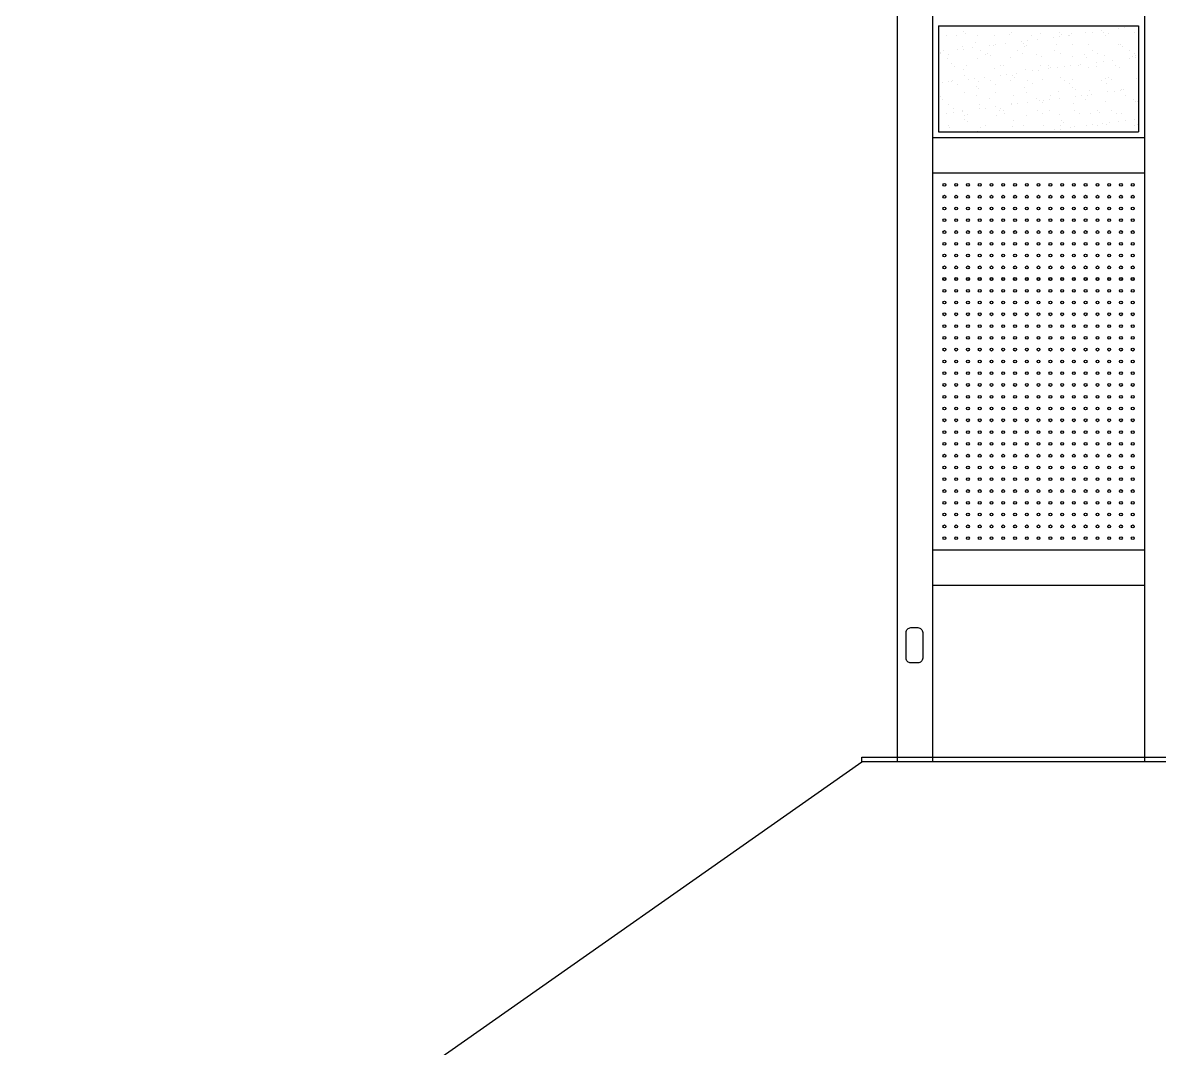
# Model space of a CAD drawing. Header units: millimetres. Extents: x 108070 to 108876, y 12470 to 12955.
# Drawn here: x 108667.46 to 108679.53, y 12554.17 to 12565.05 of the extents above; entities that cross this region are included whole.
import ezdxf

# ---------------------------------------------------------------- set-up
doc = ezdxf.new("R2010")
doc.units = ezdxf.units.MM
doc.header["$LTSCALE"] = 10
doc.layers.add('@-交通信号', color=7, linetype='CONTINUOUS')

# ---------------------------------------------------------------- blocks, each defined once
blk = doc.blocks.new('A$C5901063C')
at = {"layer": '@-交通信号'}
for p, q in [((150, 7500), (150, 0)), ((300, 7500), (300, 0)), ((1200, 7500), (1200, 0)), ((300, 2650), (1200, 2650)), ((300, 2500), (1200, 2500)), ((300, 2500), (1200, 2500)), ((300, 900), (1200, 900)), ((300, 750), (1200, 750))]:
    blk.add_line(p, q, dxfattribs=at)
at = {"layer": '@-交通信号', "ltscale": 20}
for p, q in [((325, 3125), (325, 2675)), ((325, 3125), (1175, 3125)), ((1175, 3125), (1175, 2675)), ((325, 2675), (1175, 2675))]:
    blk.add_line(p, q, dxfattribs=at)
at = {"layer": '@-交通信号', "ltscale": 3}
for p, q in [((430.5, 3102.5), (430.5, 3102.5)), ((439.9, 3093.9), (439.9, 3093.9)), ((626.1, 3089.5), (626.1, 3089.5)), ((636.8, 3098), (636.8, 3098)), ((759.1, 3091.2), (759.1, 3091.2)), ((840.1, 3096.2), (840.1, 3096.2)), ((889, 3090.5), (889, 3090.5)), ((950.7, 3094.5), (950.7, 3094.5)), ((977.1, 3098), (977.1, 3098)), ((1018.4, 3103.5), (1018.4, 3103.5)), ((1026.2, 3095.5), (1026.2, 3095.5)), ((1046.3, 3091.7), (1046.3, 3091.7)), ((1087.4, 3112.5), (1087.4, 3112.5)), ((1113.9, 3116), (1113.9, 3116)), ((1155.2, 3121.5), (1155.2, 3121.5)), ((1159.2, 3097.2), (1159.2, 3097.2)), ((359, 3085.2), (359, 3085.2)), ((402.7, 3082.6), (402.7, 3082.6)), ((484.1, 3053.4), (484.1, 3053.4)), ((488.9, 3084.5), (488.9, 3084.5)), ((560.9, 3082.9), (560.9, 3082.9)), ((566.9, 3044), (566.9, 3044)), ((608.2, 3049.4), (608.2, 3049.4)), ((677.2, 3058.5), (677.2, 3058.5)), ((687.4, 3051.6), (687.4, 3051.6)), ((696.7, 3043.1), (696.7, 3043.1)), ((703.7, 3062), (703.7, 3062)), ((719.1, 3083.2), (719.1, 3083.2)), ((745, 3067.4), (745, 3067.4)), ((814, 3076.5), (814, 3076.5)), ((827.8, 3043.5), (827.8, 3043.5)), ((840.4, 3080), (840.4, 3080)), ((849.4, 3087.6), (849.4, 3087.6)), ((877.3, 3083.5), (877.3, 3083.5)), ((881.7, 3085.5), (881.7, 3085.5)), ((893.6, 3047.1), (893.6, 3047.1)), ((960.7, 3045.2), (960.7, 3045.2)), ((1035.5, 3083.8), (1035.5, 3083.8)), ((1090.7, 3044.6), (1090.7, 3044.6)), ((1096.9, 3045.4), (1096.9, 3045.4)), ((331.4, 3008.8), (331.4, 3008.8)), ((334.7, 3013.4), (334.7, 3013.4)), ((345.2, 3018.2), (345.2, 3018.2)), ((366.6, 3004.5), (366.6, 3004.5)), ((403.7, 3022.5), (403.7, 3022.5)), ((427.6, 3037.5), (427.6, 3037.5)), ((430.2, 3026), (430.2, 3026)), ((471.5, 3031.4), (471.5, 3031.4)), ((503.4, 3018.5), (503.4, 3018.5)), ((524.8, 3004.8), (524.8, 3004.8)), ((534.6, 3007), (534.6, 3007)), ((540.5, 3040.5), (540.5, 3040.5)), ((544, 2998.5), (544, 2998.5)), ((560.6, 3039.2), (560.6, 3039.2)), ((661.6, 3018.8), (661.6, 3018.8)), ((683, 3005.1), (683, 3005.1)), ((690.6, 3038.6), (690.6, 3038.6)), ((740.9, 3002.6), (740.9, 3002.6)), ((762.3, 2993.3), (762.3, 2993.3)), ((819.8, 3019), (819.8, 3019)), ((841.2, 3005.4), (841.2, 3005.4)), ((944.2, 3000.8), (944.2, 3000.8)), ((978, 3019.3), (978, 3019.3)), ((999.4, 3005.7), (999.4, 3005.7)), ((1029.4, 2997.6), (1029.4, 2997.6)), ((1106.3, 3036.8), (1106.3, 3036.8)), ((1136.2, 3019.6), (1136.2, 3019.6)), ((1150.5, 2996.3), (1150.5, 2996.3)), ((1157.6, 3006), (1157.6, 3006)), ((1162.4, 2999.3), (1162.4, 2999.3)), ((362.2, 2987.3), (362.2, 2987.3)), ((381.9, 2962.5), (381.9, 2962.5)), ((391.3, 2953.9), (391.3, 2953.9)), ((443.8, 2955.4), (443.8, 2955.4)), ((492.1, 2986.6), (492.1, 2986.6)), ((588.2, 2958), (588.2, 2958)), ((602, 2955.7), (602, 2955.7)), ((629.3, 2991.6), (629.3, 2991.6)), ((760.1, 2956), (760.1, 2956)), ((791.5, 2956.2), (791.5, 2956.2)), ((800.8, 2947.6), (800.8, 2947.6)), ((831, 2945.7), (831, 2945.7)), ((860.8, 2951.2), (860.8, 2951.2)), ((887.2, 2954.7), (887.2, 2954.7)), ((892.2, 2992.7), (892.2, 2992.7)), ((918.3, 2956.3), (918.3, 2956.3)), ((928.5, 2960.1), (928.5, 2960.1)), ((953.5, 2992.2), (953.5, 2992.2)), ((963.9, 2947.4), (963.9, 2947.4)), ((997.5, 2969.2), (997.5, 2969.2)), ((997.7, 2951.7), (997.7, 2951.7)), ((1024, 2972.7), (1024, 2972.7)), ((1065.3, 2978.1), (1065.3, 2978.1)), ((1076.5, 2956.5), (1076.5, 2956.5)), ((1093.9, 2946.7), (1093.9, 2946.7)), ((1134.3, 2987.2), (1134.3, 2987.2)), ((1160.7, 2990.7), (1160.7, 2990.7)), ((430.8, 2939.6), (430.8, 2939.6)), ((435.5, 2913.4), (435.5, 2913.4)), ((450.6, 2897.2), (450.6, 2897.2)), ((477, 2900.6), (477, 2900.6)), ((518.3, 2906.1), (518.3, 2906.1)), ((563.8, 2941.3), (563.8, 2941.3)), ((587.3, 2915.2), (587.3, 2915.2)), ((613.8, 2918.6), (613.8, 2918.6)), ((638.8, 2911.6), (638.8, 2911.6)), ((648.1, 2903.1), (648.1, 2903.1)), ((655.1, 2924.1), (655.1, 2924.1)), ((693.8, 2940.7), (693.8, 2940.7)), ((724.1, 2933.2), (724.1, 2933.2)), ((750.5, 2936.6), (750.5, 2936.6)), ((791.8, 2942.1), (791.8, 2942.1)), ((845, 2907.1), (845, 2907.1)), ((1032.6, 2899.7), (1032.6, 2899.7)), ((1048.3, 2905.4), (1048.3, 2905.4)), ((1057.7, 2896.8), (1057.7, 2896.8)), ((1165.6, 2901.4), (1165.6, 2901.4)), ((340.3, 2882.6), (340.3, 2882.6)), ((365.4, 2889.4), (365.4, 2889.4)), ((381.6, 2888.1), (381.6, 2888.1)), ((386.2, 2891), (386.2, 2891)), ((407.7, 2877.3), (407.7, 2877.3)), ((486, 2867.1), (486, 2867.1)), ((495.3, 2888.8), (495.3, 2888.8)), ((495.4, 2858.5), (495.4, 2858.5)), ((544.4, 2891.3), (544.4, 2891.3)), ((565.9, 2877.6), (565.9, 2877.6)), ((632.5, 2893.7), (632.5, 2893.7)), ((692.3, 2862.6), (692.3, 2862.6)), ((702.6, 2891.5), (702.6, 2891.5)), ((724.1, 2877.9), (724.1, 2877.9)), ((765.5, 2895.4), (765.5, 2895.4)), ((860.8, 2891.8), (860.8, 2891.8)), ((882.3, 2878.2), (882.3, 2878.2)), ((895.4, 2894.8), (895.4, 2894.8)), ((895.6, 2860.8), (895.6, 2860.8)), ((905, 2852.2), (905, 2852.2)), ((967.1, 2849.5), (967.1, 2849.5)), ((1019, 2892.1), (1019, 2892.1)), ((1040.5, 2878.5), (1040.5, 2878.5)), ((1097.1, 2848.8), (1097.1, 2848.8)), ((1101.9, 2856.3), (1101.9, 2856.3)), ((1112.1, 2852.7), (1112.1, 2852.7)), ((326.6, 2827.9), (326.6, 2827.9)), ((333.3, 2822.5), (333.3, 2822.5)), ((342.7, 2813.9), (342.7, 2813.9)), ((434, 2841.8), (434, 2841.8)), ((484.8, 2828.2), (484.8, 2828.2)), ((539.6, 2818), (539.6, 2818)), ((567, 2843.5), (567, 2843.5)), ((643, 2828.5), (643, 2828.5)), ((697, 2842.8), (697, 2842.8)), ((742.9, 2816.2), (742.9, 2816.2)), ((752.2, 2807.6), (752.2, 2807.6)), ((770.9, 2807.8), (770.9, 2807.8)), ((797.3, 2811.3), (797.3, 2811.3)), ((801.2, 2828.8), (801.2, 2828.8)), ((834.2, 2847.8), (834.2, 2847.8)), ((838.6, 2816.7), (838.6, 2816.7)), ((907.6, 2825.8), (907.6, 2825.8)), ((934.1, 2829.3), (934.1, 2829.3)), ((949.2, 2811.7), (949.2, 2811.7)), ((959.4, 2829.1), (959.4, 2829.1)), ((975.4, 2834.7), (975.4, 2834.7)), ((1035.8, 2801.8), (1035.8, 2801.8)), ((1044.4, 2843.8), (1044.4, 2843.8)), ((1070.8, 2847.3), (1070.8, 2847.3)), ((1117.6, 2829.3), (1117.6, 2829.3)), ((1152.4, 2810), (1152.4, 2810)), ((1161.8, 2801.4), (1161.8, 2801.4)), ((1168.8, 2803.5), (1168.8, 2803.5)), ((360.7, 2753.8), (360.7, 2753.8)), ((368.6, 2791.5), (368.6, 2791.5)), ((386.9, 2773.4), (386.9, 2773.4)), ((387.1, 2757.3), (387.1, 2757.3)), ((427.3, 2763.8), (427.3, 2763.8)), ((428.4, 2762.7), (428.4, 2762.7)), ((497.4, 2771.8), (497.4, 2771.8)), ((498.5, 2790.9), (498.5, 2790.9)), ((523.9, 2775.3), (523.9, 2775.3)), ((565.1, 2780.7), (565.1, 2780.7)), ((585.5, 2764), (585.5, 2764)), ((590.2, 2771.6), (590.2, 2771.6)), ((599.5, 2763.1), (599.5, 2763.1)), ((634.2, 2789.8), (634.2, 2789.8)), ((635.7, 2795.8), (635.7, 2795.8)), ((660.6, 2793.3), (660.6, 2793.3)), ((701.9, 2798.7), (701.9, 2798.7)), ((743.7, 2764.3), (743.7, 2764.3)), ((768.7, 2797.5), (768.7, 2797.5)), ((796.4, 2767.2), (796.4, 2767.2)), ((898.6, 2796.9), (898.6, 2796.9)), ((901.9, 2764.6), (901.9, 2764.6)), ((970.3, 2751.6), (970.3, 2751.6)), ((999.7, 2765.4), (999.7, 2765.4)), ((1009.1, 2756.8), (1009.1, 2756.8)), ((1060.1, 2764.9), (1060.1, 2764.9)), ((437.2, 2743.9), (437.2, 2743.9)), ((437.5, 2727.1), (437.5, 2727.1)), ((446.8, 2718.5), (446.8, 2718.5)), ((448.7, 2750.1), (448.7, 2750.1)), ((570.2, 2745.6), (570.2, 2745.6)), ((606.9, 2750.4), (606.9, 2750.4)), ((643.7, 2722.6), (643.7, 2722.6)), ((700.2, 2744.9), (700.2, 2744.9)), ((765.1, 2750.7), (765.1, 2750.7)), ((837.4, 2749.9), (837.4, 2749.9)), ((847, 2720.8), (847, 2720.8)), ((856.4, 2712.2), (856.4, 2712.2)), ((923.3, 2751), (923.3, 2751)), ((980.9, 2703.9), (980.9, 2703.9)), ((1022.2, 2709.4), (1022.2, 2709.4)), ((1039, 2704), (1039, 2704)), ((1053.3, 2716.3), (1053.3, 2716.3)), ((1081.5, 2751.3), (1081.5, 2751.3)), ((1091.2, 2718.4), (1091.2, 2718.4)), ((1100.3, 2751), (1100.3, 2751)), ((1117.7, 2721.9), (1117.7, 2721.9)), ((1159, 2727.4), (1159, 2727.4)), ((1172, 2705.7), (1172, 2705.7)), ((367.6, 2700.7), (367.6, 2700.7)), ((371.8, 2693.6), (371.8, 2693.6)), ((491, 2678), (491, 2678)), ((501.7, 2693), (501.7, 2693)), ((525.8, 2701), (525.8, 2701)), ((638.9, 2697.9), (638.9, 2697.9)), ((684, 2701.3), (684, 2701.3)), ((694.3, 2676.2), (694.3, 2676.2)), ((771.9, 2699.6), (771.9, 2699.6)), ((817.7, 2682.4), (817.7, 2682.4)), ((842.2, 2701.6), (842.2, 2701.6)), ((844.2, 2685.9), (844.2, 2685.9)), ((885.5, 2691.4), (885.5, 2691.4)), ((901.8, 2699), (901.8, 2699)), ((954.5, 2700.4), (954.5, 2700.4)), ((1000.4, 2701.8), (1000.4, 2701.8)), ((1158.6, 2702.1), (1158.6, 2702.1))]:
    blk.add_line(p, q, dxfattribs=at)
at = {"layer": '@-交通信号'}
blk.add_lwpolyline([(187.8, 440), (187.8, 550, -0.414214), (207.8, 570), (237.8, 570, -0.414214), (257.8, 550), (257.8, 440, -0.414214), (237.8, 420), (207.8, 420, -0.414214)], format="xyb", close=True, dxfattribs=at)
blk.add_lwpolyline([(0, 20), (1500, 20), (1500, 0), (0, 0)], close=True, dxfattribs=at)
for centre in [(350, 2449.3), (400, 2449.3), (450, 2449.3), (500, 2449.3), (550, 2449.3), (600, 2449.3), (650, 2449.3), (700, 2449.3), (750, 2449.3), (800, 2449.3), (850, 2449.3), (900, 2449.3), (950, 2449.3), (1000, 2449.3), (1050, 2449.3), (1100, 2449.3), (1150, 2449.3), (350, 2399.3), (400, 2399.3), (450, 2399.3), (500, 2399.3), (550, 2399.3), (600, 2399.3), (650, 2399.3), (700, 2399.3), (750, 2399.3), (800, 2399.3), (850, 2399.3), (900, 2399.3), (950, 2399.3), (1000, 2399.3), (1050, 2399.3), (1100, 2399.3), (1150, 2399.3), (350, 2349.3), (400, 2349.3), (450, 2349.3), (500, 2349.3), (550, 2349.3), (600, 2349.3), (650, 2349.3), (700, 2349.3), (750, 2349.3), (800, 2349.3), (850, 2349.3), (900, 2349.3), (950, 2349.3), (1000, 2349.3), (1050, 2349.3), (1100, 2349.3), (1150, 2349.3), (350, 2299.3), (400, 2299.3), (450, 2299.3), (500, 2299.3), (550, 2299.3), (600, 2299.3), (650, 2299.3), (700, 2299.3), (750, 2299.3), (800, 2299.3), (850, 2299.3), (900, 2299.3), (950, 2299.3), (1000, 2299.3), (1050, 2299.3), (1100, 2299.3), (1150, 2299.3), (350, 2249.3), (400, 2249.3), (450, 2249.3), (500, 2249.3), (550, 2249.3), (600, 2249.3), (650, 2249.3), (700, 2249.3), (750, 2249.3), (800, 2249.3), (850, 2249.3), (900, 2249.3), (950, 2249.3), (1000, 2249.3), (1050, 2249.3), (1100, 2249.3), (1150, 2249.3), (350, 2199.3), (400, 2199.3), (450, 2199.3), (500, 2199.3), (550, 2199.3), (600, 2199.3), (650, 2199.3), (700, 2199.3), (750, 2199.3), (800, 2199.3), (850, 2199.3), (900, 2199.3), (950, 2199.3), (1000, 2199.3), (1050, 2199.3), (1100, 2199.3), (1150, 2199.3), (350, 2149.3), (400, 2149.3), (450, 2149.3), (500, 2149.3), (550, 2149.3), (600, 2149.3), (650, 2149.3), (700, 2149.3), (750, 2149.3), (800, 2149.3), (850, 2149.3), (900, 2149.3), (950, 2149.3), (1000, 2149.3), (1050, 2149.3), (1100, 2149.3), (1150, 2149.3), (350, 2099.3), (400, 2099.3), (450, 2099.3), (500, 2099.3), (550, 2099.3), (600, 2099.3), (650, 2099.3), (700, 2099.3), (750, 2099.3), (800, 2099.3), (850, 2099.3), (900, 2099.3), (950, 2099.3), (1000, 2099.3), (1050, 2099.3), (1100, 2099.3), (1150, 2099.3), (350, 2050), (350, 2049.3), (400, 2050), (400, 2049.3), (450, 2050), (450, 2049.3), (500, 2050), (500, 2049.3), (550, 2050), (550, 2049.3), (600, 2050), (600, 2049.3), (650, 2050), (650, 2049.3), (700, 2050), (700, 2049.3), (750, 2050), (750, 2049.3), (800, 2050), (800, 2049.3), (850, 2050), (850, 2049.3), (900, 2050), (900, 2049.3), (950, 2050), (950, 2049.3), (1000, 2050), (1000, 2049.3), (1050, 2050), (1050, 2049.3), (1100, 2050), (1100, 2049.3), (1150, 2050), (1150, 2049.3), (350, 2000), (400, 2000), (450, 2000), (500, 2000), (550, 2000), (600, 2000), (650, 2000), (700, 2000), (750, 2000), (800, 2000), (850, 2000), (900, 2000), (950, 2000), (1000, 2000), (1050, 2000), (1100, 2000), (1150, 2000), (350, 1950), (400, 1950), (450, 1950), (500, 1950), (550, 1950), (600, 1950), (650, 1950), (700, 1950), (750, 1950), (800, 1950), (850, 1950), (900, 1950), (950, 1950), (1000, 1950), (1050, 1950), (1100, 1950), (1150, 1950), (350, 1900), (400, 1900), (450, 1900), (500, 1900), (550, 1900), (600, 1900), (650, 1900), (700, 1900), (750, 1900), (800, 1900), (850, 1900), (900, 1900), (950, 1900), (1000, 1900), (1050, 1900), (1100, 1900), (1150, 1900), (350, 1850), (400, 1850), (450, 1850), (500, 1850), (550, 1850), (600, 1850), (650, 1850), (700, 1850), (750, 1850), (800, 1850), (850, 1850), (900, 1850), (950, 1850), (1000, 1850), (1050, 1850), (1100, 1850), (1150, 1850), (350, 1800), (400, 1800), (450, 1800), (500, 1800), (550, 1800), (600, 1800), (650, 1800), (700, 1800), (750, 1800), (800, 1800), (850, 1800), (900, 1800), (950, 1800), (1000, 1800), (1050, 1800), (1100, 1800), (1150, 1800), (350, 1750), (400, 1750), (450, 1750), (500, 1750), (550, 1750), (600, 1750), (650, 1750), (700, 1750), (750, 1750), (800, 1750), (850, 1750), (900, 1750), (950, 1750), (1000, 1750), (1050, 1750), (1100, 1750), (1150, 1750), (350, 1700), (400, 1700), (450, 1700), (500, 1700), (550, 1700), (600, 1700), (650, 1700), (700, 1700), (750, 1700), (800, 1700), (850, 1700), (900, 1700), (950, 1700), (1000, 1700), (1050, 1700), (1100, 1700), (1150, 1700), (350, 1650), (400, 1650), (450, 1650), (500, 1650), (550, 1650), (600, 1650), (650, 1650), (700, 1650), (750, 1650), (800, 1650), (850, 1650), (900, 1650), (950, 1650), (1000, 1650), (1050, 1650), (1100, 1650), (1150, 1650), (350, 1600), (400, 1600), (450, 1600), (500, 1600), (550, 1600), (600, 1600), (650, 1600), (700, 1600), (750, 1600), (800, 1600), (850, 1600), (900, 1600), (950, 1600), (1000, 1600), (1050, 1600), (1100, 1600), (1150, 1600), (350, 1550), (400, 1550), (450, 1550), (500, 1550), (550, 1550), (600, 1550), (650, 1550), (700, 1550), (750, 1550), (800, 1550), (850, 1550), (900, 1550), (950, 1550), (1000, 1550), (1050, 1550), (1100, 1550), (1150, 1550), (350, 1500), (400, 1500), (450, 1500), (500, 1500), (550, 1500), (600, 1500), (650, 1500), (700, 1500), (750, 1500), (800, 1500), (850, 1500), (900, 1500), (950, 1500), (1000, 1500), (1050, 1500), (1100, 1500), (1150, 1500), (350, 1450), (400, 1450), (450, 1450), (500, 1450), (550, 1450), (600, 1450), (650, 1450), (700, 1450), (750, 1450), (800, 1450), (850, 1450), (900, 1450), (950, 1450), (1000, 1450), (1050, 1450), (1100, 1450), (1150, 1450), (350, 1400), (400, 1400), (450, 1400), (500, 1400), (550, 1400), (600, 1400), (650, 1400), (700, 1400), (750, 1400), (800, 1400), (850, 1400), (900, 1400), (950, 1400), (1000, 1400), (1050, 1400), (1100, 1400), (1150, 1400), (350, 1350), (400, 1350), (450, 1350), (500, 1350), (550, 1350), (600, 1350), (650, 1350), (700, 1350), (750, 1350), (800, 1350), (850, 1350), (900, 1350), (950, 1350), (1000, 1350), (1050, 1350), (1100, 1350), (1150, 1350), (350, 1300), (400, 1300), (450, 1300), (500, 1300), (550, 1300), (600, 1300), (650, 1300), (700, 1300), (750, 1300), (800, 1300), (850, 1300), (900, 1300), (950, 1300), (1000, 1300), (1050, 1300), (1100, 1300), (1150, 1300), (350, 1250), (400, 1250), (450, 1250), (500, 1250), (550, 1250), (600, 1250), (650, 1250), (700, 1250), (750, 1250), (800, 1250), (850, 1250), (900, 1250), (950, 1250), (1000, 1250), (1050, 1250), (1100, 1250), (1150, 1250), (350, 1200), (400, 1200), (450, 1200), (500, 1200), (550, 1200), (600, 1200), (650, 1200), (700, 1200), (750, 1200), (800, 1200), (850, 1200), (900, 1200), (950, 1200), (1000, 1200), (1050, 1200), (1100, 1200), (1150, 1200), (350, 1150), (400, 1150), (450, 1150), (500, 1150), (550, 1150), (600, 1150), (650, 1150), (700, 1150), (750, 1150), (800, 1150), (850, 1150), (900, 1150), (950, 1150), (1000, 1150), (1050, 1150), (1100, 1150), (1150, 1150), (350, 1100), (400, 1100), (450, 1100), (500, 1100), (550, 1100), (600, 1100), (650, 1100), (700, 1100), (750, 1100), (800, 1100), (850, 1100), (900, 1100), (950, 1100), (1000, 1100), (1050, 1100), (1100, 1100), (1150, 1100), (350, 1050), (400, 1050), (450, 1050), (500, 1050), (550, 1050), (600, 1050), (650, 1050), (700, 1050), (750, 1050), (800, 1050), (850, 1050), (900, 1050), (950, 1050), (1000, 1050), (1050, 1050), (1100, 1050), (1150, 1050), (350, 1000), (400, 1000), (450, 1000), (500, 1000), (550, 1000), (600, 1000), (650, 1000), (700, 1000), (750, 1000), (800, 1000), (850, 1000), (900, 1000), (950, 1000), (1000, 1000), (1050, 1000), (1100, 1000), (1150, 1000), (350, 950), (400, 950), (450, 950), (500, 950), (550, 950), (600, 950), (650, 950), (700, 950), (750, 950), (800, 950), (850, 950), (900, 950), (950, 950), (1000, 950), (1050, 950), (1100, 950), (1150, 950)]:
    blk.add_circle(centre, 6, dxfattribs=at)

msp = doc.modelspace()

# ---------------------------------------------------------------- linework, layer by layer
at = {"layer": '@-交通信号'}
msp.add_line((108655.452, 12542.543), (108676.376, 12557.206), dxfattribs=at)
msp.add_lwpolyline([(108692.344, 12557.206), (108676.376, 12557.206)], dxfattribs=at)

# ---------------------------------------------------------------- block references
at = {"layer": '@-交通信号', "xscale": 0.002500000016880222, "yscale": 0.002500000016880222, "zscale": 0.002500000016880222}
msp.add_blockref('A$C5901063C', (108676.376, 12557.206), dxfattribs=at)

doc.saveas('drawing.dxf')
